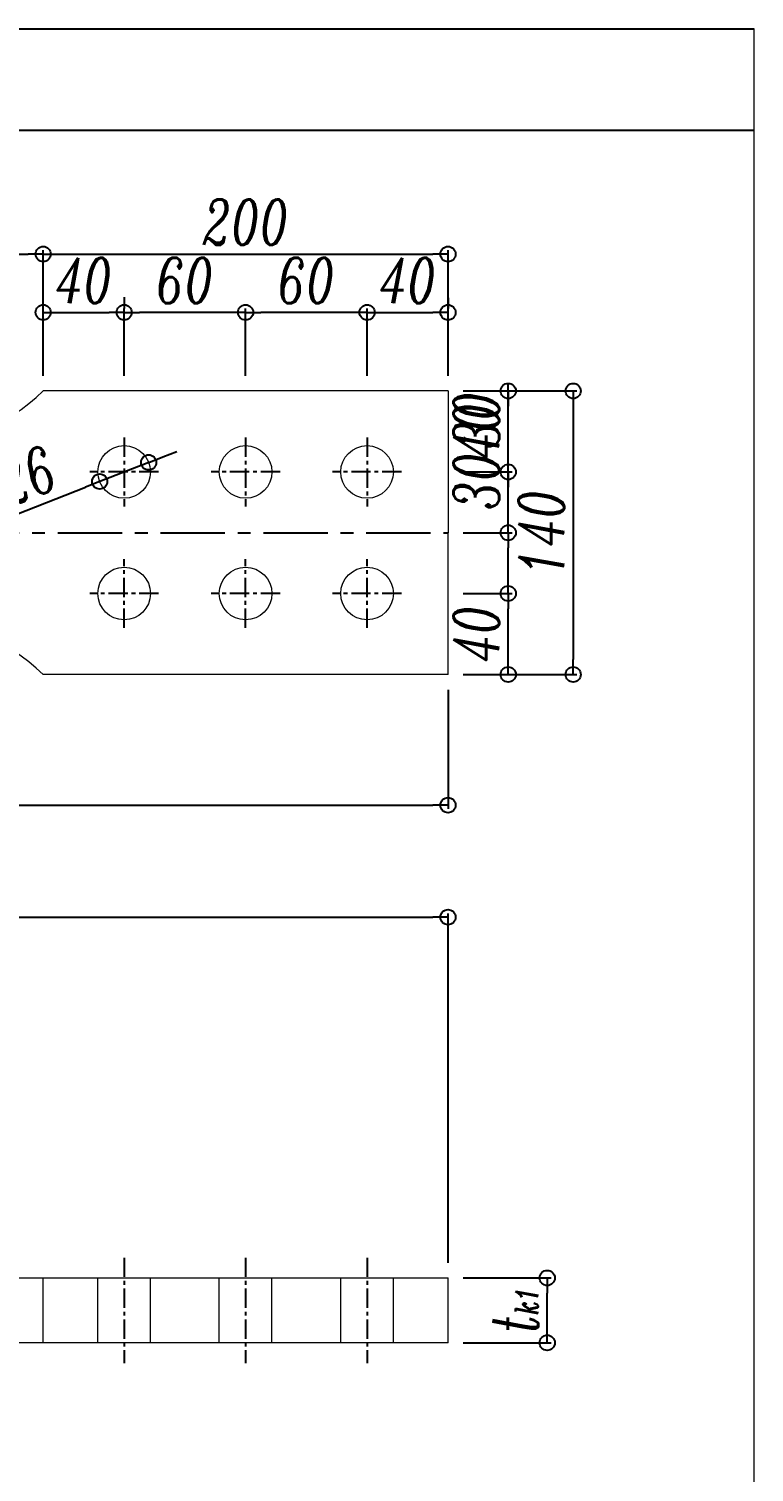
# Model space of a CAD drawing. Header units: millimetres. Extents: x -2880 to 3894, y -2977 to 4857.
# Drawn here: x -1062 to -703, y 3607 to 4320 of the extents above; entities that cross this region are included whole.
import ezdxf

# ---------------------------------------------------------------- set-up
doc = ezdxf.new("R2010")
doc.units = ezdxf.units.MM
doc.header["$MEASUREMENT"] = 0
doc.linetypes.add('CENTER', pattern=[50.8, 31.75, -6.35, 6.35, -6.35])
doc.layers.add('寸法', color=7, linetype='Continuous', lineweight=15)
doc.layers.add('金物', color=5, linetype='Continuous', lineweight=18)
doc.styles.add('DLSTANDARD1', font='italic.shx', dxfattribs={"width": 0.7, "bigfont": 'extfont.shx'})
doc.dimstyles.new('一般寸法', dxfattribs={"dimscale": 1.5, "dimtxt": 15, "dimasz": 5, "dimexe": 1.25, "dimexo": 5, "dimgap": 3, "dimtad": 1, "dimtxsty": 'DLSTANDARD1', "dimblk": 'ORIGIN', "dimcen": 0, "dimclrd": 256, "dimclre": 256, "dimclrt": 256, "dimadec": 0, "dimazin": 0, "dimtfac": 1, "dimtmove": 0, "dimatfit": 3, "dimfxl": 0, "dimarcsym": 0})

# ---------------------------------------------------------------- blocks, each defined once
blk = doc.blocks.new('_Origin')
at = {"color": 0, "linetype": 'ByBlock', "lineweight": -2}
blk.add_line((0, 0), (-1, 0), dxfattribs=at)
blk.add_circle((0, 0), 0.5, dxfattribs=at)
blk = doc.blocks.new('*D253')
at = {"layer": 'Defpoints', "color": 0}
for p in [(-1014.43, 4179.67), (-1014.43, 4140.9), (-954.43, 4140.9)]:
    blk.add_point(p, dxfattribs=at)
at = {"layer": '寸法', "lineweight": -2}
for p, q in [((-1014.43, 4148.4), (-1014.43, 4181.54)), ((-961.93, 4179.67), (-1006.93, 4179.67)), ((-954.43, 4148.4), (-954.43, 4181.54))]:
    blk.add_line(p, q, dxfattribs=at)
at = {"layer": '寸法', "lineweight": -2, "xscale": 7.5, "yscale": 7.5, "zscale": 7.5, "rotation": 180}
blk.add_blockref('_Origin', (-1014.43, 4179.67), dxfattribs=at)
at = {"layer": '寸法', "lineweight": -2, "xscale": 7.5, "yscale": 7.5, "zscale": 7.5}
blk.add_blockref('_Origin', (-954.43, 4179.67), dxfattribs=at)
at = {"layer": '寸法', "insert": (-984.43, 4195.42), "char_height": 22.5, "attachment_point": 5, "style": 'DLSTANDARD1'}
blk.add_mtext('60', dxfattribs=at)
blk = doc.blocks.new('*D254')
at = {"layer": 'Defpoints', "color": 0}
for p in [(-954.43, 4179.67), (-954.43, 4140.9), (-894.43, 4140.9)]:
    blk.add_point(p, dxfattribs=at)
at = {"layer": '寸法', "lineweight": -2}
for p, q in [((-954.43, 4148.4), (-954.43, 4181.54)), ((-901.93, 4179.67), (-946.93, 4179.67)), ((-894.43, 4148.4), (-894.43, 4181.54))]:
    blk.add_line(p, q, dxfattribs=at)
at = {"layer": '寸法', "lineweight": -2, "xscale": 7.5, "yscale": 7.5, "zscale": 7.5, "rotation": 180}
blk.add_blockref('_Origin', (-954.43, 4179.67), dxfattribs=at)
at = {"layer": '寸法', "lineweight": -2, "xscale": 7.5, "yscale": 7.5, "zscale": 7.5}
blk.add_blockref('_Origin', (-894.43, 4179.67), dxfattribs=at)
at = {"layer": '寸法', "insert": (-924.43, 4195.42), "char_height": 22.5, "attachment_point": 5, "style": 'DLSTANDARD1'}
blk.add_mtext('60', dxfattribs=at)
blk = doc.blocks.new('*D255')
at = {"layer": 'Defpoints', "color": 0}
for p in [(-854.43, 4179.67), (-854.43, 4179.4), (-894.43, 4140.9)]:
    blk.add_point(p, dxfattribs=at)
at = {"layer": '寸法', "lineweight": -2}
for p, q in [((-854.43, 4186.9), (-854.43, 4181.54)), ((-894.43, 4148.4), (-894.43, 4181.54)), ((-886.93, 4179.67), (-861.93, 4179.67))]:
    blk.add_line(p, q, dxfattribs=at)
at = {"layer": '寸法', "lineweight": -2, "xscale": 7.5, "yscale": 7.5, "zscale": 7.5, "rotation": 180}
blk.add_blockref('_Origin', (-894.43, 4179.67), dxfattribs=at)
at = {"layer": '寸法', "lineweight": -2, "xscale": 7.5, "yscale": 7.5, "zscale": 7.5}
blk.add_blockref('_Origin', (-854.43, 4179.67), dxfattribs=at)
at = {"layer": '寸法', "insert": (-874.43, 4195.42), "char_height": 22.5, "attachment_point": 5, "style": 'DLSTANDARD1'}
blk.add_mtext('40', dxfattribs=at)
blk = doc.blocks.new('*D552')
at = {"layer": 'Defpoints', "color": 0}
for p in [(-854.43, 4208.47), (-1054.43, 4140.9), (-854.43, 4140.9)]:
    blk.add_point(p, dxfattribs=at)
at = {"layer": '寸法', "lineweight": -2}
for p, q in [((-1054.43, 4148.4), (-1054.43, 4210.34)), ((-1046.93, 4208.47), (-861.93, 4208.47)), ((-854.43, 4148.4), (-854.43, 4210.34))]:
    blk.add_line(p, q, dxfattribs=at)
at = {"layer": '寸法', "lineweight": -2, "xscale": 7.5, "yscale": 7.5, "zscale": 7.5, "rotation": 180}
blk.add_blockref('_Origin', (-1054.43, 4208.47), dxfattribs=at)
at = {"layer": '寸法', "lineweight": -2, "xscale": 7.5, "yscale": 7.5, "zscale": 7.5}
blk.add_blockref('_Origin', (-854.43, 4208.47), dxfattribs=at)
at = {"layer": '寸法', "insert": (-954.43, 4224.22), "char_height": 22.5, "attachment_point": 5, "style": 'DLSTANDARD1'}
blk.add_mtext('200', dxfattribs=at)
blk = doc.blocks.new('*D256')
at = {"layer": 'Defpoints', "color": 0}
for p in [(-1054.43, 4208.47), (-1054.43, 4140.9), (-1122.43, 4115.9)]:
    blk.add_point(p, dxfattribs=at)
at = {"layer": '寸法', "lineweight": -2}
for p, q in [((-1122.43, 4123.4), (-1122.43, 4210.34)), ((-1114.93, 4208.47), (-1061.93, 4208.47)), ((-1054.43, 4148.4), (-1054.43, 4210.34))]:
    blk.add_line(p, q, dxfattribs=at)
at = {"layer": '寸法', "lineweight": -2, "xscale": 7.5, "yscale": 7.5, "zscale": 7.5, "rotation": 180}
blk.add_blockref('_Origin', (-1122.43, 4208.47), dxfattribs=at)
at = {"layer": '寸法', "lineweight": -2, "xscale": 7.5, "yscale": 7.5, "zscale": 7.5}
blk.add_blockref('_Origin', (-1054.43, 4208.47), dxfattribs=at)
at = {"layer": '寸法', "insert": (-1088.43, 4224.22), "char_height": 22.5, "attachment_point": 5, "style": 'DLSTANDARD1'}
blk.add_mtext('68', dxfattribs=at)
blk = doc.blocks.new('*D257')
at = {"layer": 'Defpoints', "color": 0}
for p in [(-854.43, 4040.9), (-824.66, 4040.9), (-854.43, 4000.9)]:
    blk.add_point(p, dxfattribs=at)
at = {"layer": '寸法', "lineweight": -2}
for p, q in [((-846.93, 4040.9), (-822.78, 4040.9)), ((-824.66, 4008.4), (-824.66, 4033.4)), ((-846.93, 4000.9), (-822.78, 4000.9))]:
    blk.add_line(p, q, dxfattribs=at)
at = {"layer": '寸法', "lineweight": -2, "xscale": 7.5, "yscale": 7.5, "zscale": 7.5}
for p, rotation in [((-824.66, 4040.9), 90), ((-824.66, 4000.9), 270)]:
    blk.add_blockref('_Origin', p, dxfattribs=dict(at, rotation=rotation))
at = {"layer": '寸法', "insert": (-840.41, 4020.9), "char_height": 22.5, "attachment_point": 5, "rotation": 90, "style": 'DLSTANDARD1'}
blk.add_mtext('40', dxfattribs=at)
blk = doc.blocks.new('*D258')
at = {"layer": 'Defpoints', "color": 0}
for p in [(-854.43, 4100.9), (-824.66, 4100.9), (-854.43, 4070.9)]:
    blk.add_point(p, dxfattribs=at)
at = {"layer": '寸法', "lineweight": -2}
for p, q in [((-824.66, 4100.9), (-824.66, 4144.47)), ((-846.93, 4100.9), (-822.78, 4100.9)), ((-824.66, 4078.4), (-824.66, 4093.4)), ((-846.93, 4070.9), (-822.78, 4070.9))]:
    blk.add_line(p, q, dxfattribs=at)
at = {"layer": '寸法', "lineweight": -2, "xscale": 7.5, "yscale": 7.5, "zscale": 7.5}
for p, rotation in [((-824.66, 4100.9), 90), ((-824.66, 4070.9), 270)]:
    blk.add_blockref('_Origin', p, dxfattribs=dict(at, rotation=rotation))
at = {"layer": '寸法', "insert": (-840.41, 4126.43), "char_height": 22.5, "attachment_point": 5, "rotation": 90, "style": 'DLSTANDARD1'}
blk.add_mtext('30', dxfattribs=at)
blk = doc.blocks.new('*D553')
at = {"layer": 'Defpoints', "color": 0}
for p in [(-854.43, 4140.9), (-824.66, 4140.9), (-854.43, 4100.9)]:
    blk.add_point(p, dxfattribs=at)
at = {"layer": '寸法', "lineweight": -2}
for p, q in [((-846.93, 4140.9), (-822.78, 4140.9)), ((-824.66, 4108.4), (-824.66, 4133.4)), ((-846.93, 4100.9), (-822.78, 4100.9))]:
    blk.add_line(p, q, dxfattribs=at)
at = {"layer": '寸法', "lineweight": -2, "xscale": 7.5, "yscale": 7.5, "zscale": 7.5}
for p, rotation in [((-824.66, 4140.9), 90), ((-824.66, 4100.9), 270)]:
    blk.add_blockref('_Origin', p, dxfattribs=dict(at, rotation=rotation))
at = {"layer": '寸法', "insert": (-840.41, 4120.9), "char_height": 22.5, "attachment_point": 5, "rotation": 90, "style": 'DLSTANDARD1'}
blk.add_mtext('40', dxfattribs=at)
blk = doc.blocks.new('*D259')
at = {"layer": 'Defpoints', "color": 0}
for p in [(-854.43, 4140.9), (-854.43, 4000.9), (-792.58, 4000.9)]:
    blk.add_point(p, dxfattribs=at)
at = {"layer": '寸法', "lineweight": -2}
for p, q in [((-846.93, 4140.9), (-790.71, 4140.9)), ((-792.58, 4133.4), (-792.58, 4008.4)), ((-846.93, 4000.9), (-790.71, 4000.9))]:
    blk.add_line(p, q, dxfattribs=at)
at = {"layer": '寸法', "lineweight": -2, "xscale": 7.5, "yscale": 7.5, "zscale": 7.5}
for p, rotation in [((-792.58, 4140.9), 90), ((-792.58, 4000.9), 270)]:
    blk.add_blockref('_Origin', p, dxfattribs=dict(at, rotation=rotation))
at = {"layer": '寸法', "insert": (-808.33, 4070.9), "char_height": 22.5, "attachment_point": 5, "rotation": 90, "style": 'DLSTANDARD1'}
blk.add_mtext('140', dxfattribs=at)
blk = doc.blocks.new('*D260')
at = {"layer": 'Defpoints', "color": 0}
for p in [(-854.43, 4070.9), (-824.66, 4070.9), (-854.43, 4040.9)]:
    blk.add_point(p, dxfattribs=at)
at = {"layer": '寸法', "lineweight": -2}
for p, q in [((-824.66, 4070.9), (-824.66, 4114.47)), ((-846.93, 4070.9), (-822.78, 4070.9)), ((-824.66, 4048.4), (-824.66, 4063.4)), ((-846.93, 4040.9), (-822.78, 4040.9))]:
    blk.add_line(p, q, dxfattribs=at)
at = {"layer": '寸法', "lineweight": -2, "xscale": 7.5, "yscale": 7.5, "zscale": 7.5}
for p, rotation in [((-824.66, 4070.9), 90), ((-824.66, 4040.9), 270)]:
    blk.add_blockref('_Origin', p, dxfattribs=dict(at, rotation=rotation))
at = {"layer": '寸法', "insert": (-840.41, 4096.43), "char_height": 22.5, "attachment_point": 5, "rotation": 90, "style": 'DLSTANDARD1'}
blk.add_mtext('30', dxfattribs=at)
blk = doc.blocks.new('*D560')
at = {"layer": 'Defpoints', "color": 0}
for p in [(-1002.32, 4105.63), (-1026.54, 4096.17)]:
    blk.add_point(p, dxfattribs=at)
at = {"layer": '寸法', "lineweight": -2}
for p, q in [((-995.33, 4108.35), (-988.35, 4111.08)), ((-1002.32, 4105.63), (-1026.54, 4096.17)), ((-1085.99, 4072.96), (-1033.53, 4093.44))]:
    blk.add_line(p, q, dxfattribs=at)
at = {"layer": '寸法', "lineweight": -2, "xscale": 7.5, "yscale": 7.5, "zscale": 7.5}
for p, rotation in [((-1002.32, 4105.63), 201.3237675264301), ((-1026.54, 4096.17), 21.32376752643006)]:
    blk.add_blockref('_Origin', p, dxfattribs=dict(at, rotation=rotation))
at = {"layer": '寸法', "insert": (-1068.98, 4096.51), "char_height": 22.5, "attachment_point": 5, "rotation": 21.32377, "style": 'DLSTANDARD1'}
blk.add_mtext('%%c26', dxfattribs=at)
blk = doc.blocks.new('*D261')
at = {"layer": 'Defpoints', "color": 0}
for p in [(-1014.43, 4179.67), (-1014.43, 4179.67), (-1054.43, 4147.65)]:
    blk.add_point(p, dxfattribs=at)
at = {"layer": '寸法', "lineweight": -2}
for p, q in [((-1014.43, 4187.17), (-1014.43, 4181.54)), ((-1054.43, 4155.15), (-1054.43, 4181.54)), ((-1046.93, 4179.67), (-1021.93, 4179.67))]:
    blk.add_line(p, q, dxfattribs=at)
at = {"layer": '寸法', "lineweight": -2, "xscale": 7.5, "yscale": 7.5, "zscale": 7.5, "rotation": 180}
blk.add_blockref('_Origin', (-1054.43, 4179.67), dxfattribs=at)
at = {"layer": '寸法', "lineweight": -2, "xscale": 7.5, "yscale": 7.5, "zscale": 7.5}
blk.add_blockref('_Origin', (-1014.43, 4179.67), dxfattribs=at)
at = {"layer": '寸法', "insert": (-1034.43, 4195.42), "char_height": 22.5, "attachment_point": 5, "style": 'DLSTANDARD1'}
blk.add_mtext('40', dxfattribs=at)
blk = doc.blocks.new('*D563')
at = {"layer": 'Defpoints', "color": 0}
for p in [(-854.43, 3881.11), (-1504.43, 3771.04), (-854.43, 3703.04)]:
    blk.add_point(p, dxfattribs=at)
at = {"layer": '寸法', "linetype": 'ByBlock', "lineweight": -2}
for p, q in [((-1504.43, 3778.54), (-1504.43, 3882.98)), ((-854.43, 3710.54), (-854.43, 3882.98)), ((-1496.93, 3881.11), (-861.93, 3881.11))]:
    blk.add_line(p, q, dxfattribs=at)
at = {"layer": '寸法', "lineweight": -2, "xscale": 7.5, "yscale": 7.5, "zscale": 7.5, "rotation": 180}
blk.add_blockref('_Origin', (-1504.43, 3881.11), dxfattribs=at)
at = {"layer": '寸法', "lineweight": -2, "xscale": 7.5, "yscale": 7.5, "zscale": 7.5}
blk.add_blockref('_Origin', (-854.43, 3881.11), dxfattribs=at)
at = {"layer": '寸法', "insert": (-1179.43, 3896.86), "char_height": 22.5, "attachment_point": 5, "style": 'DLSTANDARD1'}
blk.add_mtext('650', dxfattribs=at)
blk = doc.blocks.new('*D572')
at = {"layer": 'Defpoints', "color": 0}
for p in [(-854.43, 3703.04), (-805.39, 3703.04), (-854.43, 3671.04)]:
    blk.add_point(p, dxfattribs=at)
at = {"layer": '寸法', "lineweight": -2}
for p, q in [((-846.93, 3703.04), (-803.51, 3703.04)), ((-805.39, 3678.54), (-805.39, 3695.54)), ((-846.93, 3671.04), (-803.51, 3671.04))]:
    blk.add_line(p, q, dxfattribs=at)
at = {"layer": '寸法', "lineweight": -2, "xscale": 7.5, "yscale": 7.5, "zscale": 7.5}
for p, rotation in [((-805.39, 3703.04), 90), ((-805.39, 3671.04), 270)]:
    blk.add_blockref('_Origin', p, dxfattribs=dict(at, rotation=rotation))
at = {"layer": '寸法', "insert": (-821.14, 3687.04), "char_height": 22.5, "attachment_point": 5, "rotation": 90, "style": 'DLSTANDARD1'}
blk.add_mtext('t{\\H0.5x;k1}', dxfattribs=at)
blk = doc.blocks.new('*D285')
at = {"layer": 'Defpoints', "color": 0}
for p in [(-1014.43, 4179.67), (-1014.43, 4140.9), (-954.43, 4140.9)]:
    blk.add_point(p, dxfattribs=at)
at = {"layer": '寸法', "lineweight": -2}
for p, q in [((-1014.43, 4148.4), (-1014.43, 4181.54)), ((-961.93, 4179.67), (-1006.93, 4179.67)), ((-954.43, 4148.4), (-954.43, 4181.54))]:
    blk.add_line(p, q, dxfattribs=at)
at = {"layer": '寸法', "lineweight": -2, "xscale": 7.5, "yscale": 7.5, "zscale": 7.5, "rotation": 180}
blk.add_blockref('_Origin', (-1014.43, 4179.67), dxfattribs=at)
at = {"layer": '寸法', "lineweight": -2, "xscale": 7.5, "yscale": 7.5, "zscale": 7.5}
blk.add_blockref('_Origin', (-954.43, 4179.67), dxfattribs=at)
at = {"layer": '寸法', "insert": (-984.43, 4195.42), "char_height": 22.5, "attachment_point": 5, "style": 'DLSTANDARD1'}
blk.add_mtext('60', dxfattribs=at)
blk = doc.blocks.new('*D286')
at = {"layer": 'Defpoints', "color": 0}
for p in [(-954.43, 4179.67), (-954.43, 4140.9), (-894.43, 4140.9)]:
    blk.add_point(p, dxfattribs=at)
at = {"layer": '寸法', "lineweight": -2}
for p, q in [((-954.43, 4148.4), (-954.43, 4181.54)), ((-901.93, 4179.67), (-946.93, 4179.67)), ((-894.43, 4148.4), (-894.43, 4181.54))]:
    blk.add_line(p, q, dxfattribs=at)
at = {"layer": '寸法', "lineweight": -2, "xscale": 7.5, "yscale": 7.5, "zscale": 7.5, "rotation": 180}
blk.add_blockref('_Origin', (-954.43, 4179.67), dxfattribs=at)
at = {"layer": '寸法', "lineweight": -2, "xscale": 7.5, "yscale": 7.5, "zscale": 7.5}
blk.add_blockref('_Origin', (-894.43, 4179.67), dxfattribs=at)
at = {"layer": '寸法', "insert": (-924.43, 4195.42), "char_height": 22.5, "attachment_point": 5, "style": 'DLSTANDARD1'}
blk.add_mtext('60', dxfattribs=at)
blk = doc.blocks.new('*D287')
at = {"layer": 'Defpoints', "color": 0}
for p in [(-854.43, 4179.67), (-854.43, 4179.4), (-894.43, 4140.9)]:
    blk.add_point(p, dxfattribs=at)
at = {"layer": '寸法', "lineweight": -2}
for p, q in [((-854.43, 4186.9), (-854.43, 4181.54)), ((-894.43, 4148.4), (-894.43, 4181.54)), ((-886.93, 4179.67), (-861.93, 4179.67))]:
    blk.add_line(p, q, dxfattribs=at)
at = {"layer": '寸法', "lineweight": -2, "xscale": 7.5, "yscale": 7.5, "zscale": 7.5, "rotation": 180}
blk.add_blockref('_Origin', (-894.43, 4179.67), dxfattribs=at)
at = {"layer": '寸法', "lineweight": -2, "xscale": 7.5, "yscale": 7.5, "zscale": 7.5}
blk.add_blockref('_Origin', (-854.43, 4179.67), dxfattribs=at)
at = {"layer": '寸法', "insert": (-874.43, 4195.42), "char_height": 22.5, "attachment_point": 5, "style": 'DLSTANDARD1'}
blk.add_mtext('40', dxfattribs=at)
blk = doc.blocks.new('*D573')
at = {"layer": 'Defpoints', "color": 0}
for p in [(-854.43, 4208.47), (-1054.43, 4140.9), (-854.43, 4140.9)]:
    blk.add_point(p, dxfattribs=at)
at = {"layer": '寸法', "lineweight": -2}
for p, q in [((-1054.43, 4148.4), (-1054.43, 4210.34)), ((-1046.93, 4208.47), (-861.93, 4208.47)), ((-854.43, 4148.4), (-854.43, 4210.34))]:
    blk.add_line(p, q, dxfattribs=at)
at = {"layer": '寸法', "lineweight": -2, "xscale": 7.5, "yscale": 7.5, "zscale": 7.5, "rotation": 180}
blk.add_blockref('_Origin', (-1054.43, 4208.47), dxfattribs=at)
at = {"layer": '寸法', "lineweight": -2, "xscale": 7.5, "yscale": 7.5, "zscale": 7.5}
blk.add_blockref('_Origin', (-854.43, 4208.47), dxfattribs=at)
at = {"layer": '寸法', "insert": (-954.43, 4224.22), "char_height": 22.5, "attachment_point": 5, "style": 'DLSTANDARD1'}
blk.add_mtext('200', dxfattribs=at)
blk = doc.blocks.new('*D288')
at = {"layer": 'Defpoints', "color": 0}
for p in [(-1054.43, 4208.47), (-1054.43, 4140.9), (-1122.43, 4115.9)]:
    blk.add_point(p, dxfattribs=at)
at = {"layer": '寸法', "lineweight": -2}
for p, q in [((-1122.43, 4123.4), (-1122.43, 4210.34)), ((-1114.93, 4208.47), (-1061.93, 4208.47)), ((-1054.43, 4148.4), (-1054.43, 4210.34))]:
    blk.add_line(p, q, dxfattribs=at)
at = {"layer": '寸法', "lineweight": -2, "xscale": 7.5, "yscale": 7.5, "zscale": 7.5, "rotation": 180}
blk.add_blockref('_Origin', (-1122.43, 4208.47), dxfattribs=at)
at = {"layer": '寸法', "lineweight": -2, "xscale": 7.5, "yscale": 7.5, "zscale": 7.5}
blk.add_blockref('_Origin', (-1054.43, 4208.47), dxfattribs=at)
at = {"layer": '寸法', "insert": (-1088.43, 4224.22), "char_height": 22.5, "attachment_point": 5, "style": 'DLSTANDARD1'}
blk.add_mtext('68', dxfattribs=at)
blk = doc.blocks.new('*D289')
at = {"layer": 'Defpoints', "color": 0}
for p in [(-854.43, 4040.9), (-824.66, 4040.9), (-854.43, 4000.9)]:
    blk.add_point(p, dxfattribs=at)
at = {"layer": '寸法', "lineweight": -2}
for p, q in [((-846.93, 4040.9), (-822.78, 4040.9)), ((-824.66, 4008.4), (-824.66, 4033.4)), ((-846.93, 4000.9), (-822.78, 4000.9))]:
    blk.add_line(p, q, dxfattribs=at)
at = {"layer": '寸法', "lineweight": -2, "xscale": 7.5, "yscale": 7.5, "zscale": 7.5}
for p, rotation in [((-824.66, 4040.9), 90), ((-824.66, 4000.9), 270)]:
    blk.add_blockref('_Origin', p, dxfattribs=dict(at, rotation=rotation))
at = {"layer": '寸法', "insert": (-840.41, 4020.9), "char_height": 22.5, "attachment_point": 5, "rotation": 90, "style": 'DLSTANDARD1'}
blk.add_mtext('40', dxfattribs=at)
blk = doc.blocks.new('*D290')
at = {"layer": 'Defpoints', "color": 0}
for p in [(-854.43, 4100.9), (-824.66, 4100.9), (-854.43, 4070.9)]:
    blk.add_point(p, dxfattribs=at)
at = {"layer": '寸法', "lineweight": -2}
for p, q in [((-824.66, 4100.9), (-824.66, 4144.47)), ((-846.93, 4100.9), (-822.78, 4100.9)), ((-824.66, 4078.4), (-824.66, 4093.4)), ((-846.93, 4070.9), (-822.78, 4070.9))]:
    blk.add_line(p, q, dxfattribs=at)
at = {"layer": '寸法', "lineweight": -2, "xscale": 7.5, "yscale": 7.5, "zscale": 7.5}
for p, rotation in [((-824.66, 4100.9), 90), ((-824.66, 4070.9), 270)]:
    blk.add_blockref('_Origin', p, dxfattribs=dict(at, rotation=rotation))
at = {"layer": '寸法', "insert": (-840.41, 4126.43), "char_height": 22.5, "attachment_point": 5, "rotation": 90, "style": 'DLSTANDARD1'}
blk.add_mtext('30', dxfattribs=at)
blk = doc.blocks.new('*D574')
at = {"layer": 'Defpoints', "color": 0}
for p in [(-854.43, 4140.9), (-824.66, 4140.9), (-854.43, 4100.9)]:
    blk.add_point(p, dxfattribs=at)
at = {"layer": '寸法', "lineweight": -2}
for p, q in [((-846.93, 4140.9), (-822.78, 4140.9)), ((-824.66, 4108.4), (-824.66, 4133.4)), ((-846.93, 4100.9), (-822.78, 4100.9))]:
    blk.add_line(p, q, dxfattribs=at)
at = {"layer": '寸法', "lineweight": -2, "xscale": 7.5, "yscale": 7.5, "zscale": 7.5}
for p, rotation in [((-824.66, 4140.9), 90), ((-824.66, 4100.9), 270)]:
    blk.add_blockref('_Origin', p, dxfattribs=dict(at, rotation=rotation))
at = {"layer": '寸法', "insert": (-840.41, 4120.9), "char_height": 22.5, "attachment_point": 5, "rotation": 90, "style": 'DLSTANDARD1'}
blk.add_mtext('40', dxfattribs=at)
blk = doc.blocks.new('*D291')
at = {"layer": 'Defpoints', "color": 0}
for p in [(-854.43, 4140.9), (-854.43, 4000.9), (-792.58, 4000.9)]:
    blk.add_point(p, dxfattribs=at)
at = {"layer": '寸法', "lineweight": -2}
for p, q in [((-846.93, 4140.9), (-790.71, 4140.9)), ((-792.58, 4133.4), (-792.58, 4008.4)), ((-846.93, 4000.9), (-790.71, 4000.9))]:
    blk.add_line(p, q, dxfattribs=at)
at = {"layer": '寸法', "lineweight": -2, "xscale": 7.5, "yscale": 7.5, "zscale": 7.5}
for p, rotation in [((-792.58, 4140.9), 90), ((-792.58, 4000.9), 270)]:
    blk.add_blockref('_Origin', p, dxfattribs=dict(at, rotation=rotation))
at = {"layer": '寸法', "insert": (-808.33, 4070.9), "char_height": 22.5, "attachment_point": 5, "rotation": 90, "style": 'DLSTANDARD1'}
blk.add_mtext('140', dxfattribs=at)
blk = doc.blocks.new('*D292')
at = {"layer": 'Defpoints', "color": 0}
for p in [(-854.43, 4070.9), (-824.66, 4070.9), (-854.43, 4040.9)]:
    blk.add_point(p, dxfattribs=at)
at = {"layer": '寸法', "lineweight": -2}
for p, q in [((-824.66, 4070.9), (-824.66, 4114.47)), ((-846.93, 4070.9), (-822.78, 4070.9)), ((-824.66, 4048.4), (-824.66, 4063.4)), ((-846.93, 4040.9), (-822.78, 4040.9))]:
    blk.add_line(p, q, dxfattribs=at)
at = {"layer": '寸法', "lineweight": -2, "xscale": 7.5, "yscale": 7.5, "zscale": 7.5}
for p, rotation in [((-824.66, 4070.9), 90), ((-824.66, 4040.9), 270)]:
    blk.add_blockref('_Origin', p, dxfattribs=dict(at, rotation=rotation))
at = {"layer": '寸法', "insert": (-840.41, 4096.43), "char_height": 22.5, "attachment_point": 5, "rotation": 90, "style": 'DLSTANDARD1'}
blk.add_mtext('30', dxfattribs=at)
blk = doc.blocks.new('*D581')
at = {"layer": 'Defpoints', "color": 0}
for p in [(-1002.32, 4105.63), (-1026.54, 4096.17)]:
    blk.add_point(p, dxfattribs=at)
at = {"layer": '寸法', "lineweight": -2}
for p, q in [((-995.33, 4108.35), (-988.35, 4111.08)), ((-1002.32, 4105.63), (-1026.54, 4096.17)), ((-1085.99, 4072.96), (-1033.53, 4093.44))]:
    blk.add_line(p, q, dxfattribs=at)
at = {"layer": '寸法', "lineweight": -2, "xscale": 7.5, "yscale": 7.5, "zscale": 7.5}
for p, rotation in [((-1002.32, 4105.63), 201.3237675264061), ((-1026.54, 4096.17), 21.32376752640611)]:
    blk.add_blockref('_Origin', p, dxfattribs=dict(at, rotation=rotation))
at = {"layer": '寸法', "insert": (-1068.98, 4096.51), "char_height": 22.5, "attachment_point": 5, "rotation": 21.32377, "style": 'DLSTANDARD1'}
blk.add_mtext('%%c26', dxfattribs=at)
blk = doc.blocks.new('*D293')
at = {"layer": 'Defpoints', "color": 0}
for p in [(-1014.43, 4179.67), (-1014.43, 4179.67), (-1054.43, 4147.65)]:
    blk.add_point(p, dxfattribs=at)
at = {"layer": '寸法', "lineweight": -2}
for p, q in [((-1014.43, 4187.17), (-1014.43, 4181.54)), ((-1054.43, 4155.15), (-1054.43, 4181.54)), ((-1046.93, 4179.67), (-1021.93, 4179.67))]:
    blk.add_line(p, q, dxfattribs=at)
at = {"layer": '寸法', "lineweight": -2, "xscale": 7.5, "yscale": 7.5, "zscale": 7.5, "rotation": 180}
blk.add_blockref('_Origin', (-1054.43, 4179.67), dxfattribs=at)
at = {"layer": '寸法', "lineweight": -2, "xscale": 7.5, "yscale": 7.5, "zscale": 7.5}
blk.add_blockref('_Origin', (-1014.43, 4179.67), dxfattribs=at)
at = {"layer": '寸法', "insert": (-1034.43, 4195.42), "char_height": 22.5, "attachment_point": 5, "style": 'DLSTANDARD1'}
blk.add_mtext('40', dxfattribs=at)
blk = doc.blocks.new('*D584')
at = {"layer": 'Defpoints', "color": 0}
for p in [(-1504.43, 4008.9), (-854.43, 4000.9), (-854.43, 3936.4)]:
    blk.add_point(p, dxfattribs=at)
at = {"layer": '寸法', "linetype": 'ByBlock', "lineweight": -2}
for p, q in [((-1504.43, 4001.4), (-1504.43, 3934.53)), ((-854.43, 3993.4), (-854.43, 3934.53)), ((-1496.93, 3936.4), (-861.93, 3936.4))]:
    blk.add_line(p, q, dxfattribs=at)
at = {"layer": '寸法', "lineweight": -2, "xscale": 7.5, "yscale": 7.5, "zscale": 7.5, "rotation": 180}
blk.add_blockref('_Origin', (-1504.43, 3936.4), dxfattribs=at)
at = {"layer": '寸法', "lineweight": -2, "xscale": 7.5, "yscale": 7.5, "zscale": 7.5}
blk.add_blockref('_Origin', (-854.43, 3936.4), dxfattribs=at)
at = {"layer": '寸法', "insert": (-1179.43, 3952.15), "char_height": 22.5, "attachment_point": 5, "style": 'DLSTANDARD1'}
blk.add_mtext('650', dxfattribs=at)
blk = doc.blocks.new('*D585')
at = {"layer": 'Defpoints', "color": 0}
for p in [(-854.43, 3881.11), (-1504.43, 3771.04), (-854.43, 3703.04)]:
    blk.add_point(p, dxfattribs=at)
at = {"layer": '寸法', "linetype": 'ByBlock', "lineweight": -2}
for p, q in [((-1504.43, 3778.54), (-1504.43, 3882.98)), ((-854.43, 3710.54), (-854.43, 3882.98)), ((-1496.93, 3881.11), (-861.93, 3881.11))]:
    blk.add_line(p, q, dxfattribs=at)
at = {"layer": '寸法', "lineweight": -2, "xscale": 7.5, "yscale": 7.5, "zscale": 7.5, "rotation": 180}
blk.add_blockref('_Origin', (-1504.43, 3881.11), dxfattribs=at)
at = {"layer": '寸法', "lineweight": -2, "xscale": 7.5, "yscale": 7.5, "zscale": 7.5}
blk.add_blockref('_Origin', (-854.43, 3881.11), dxfattribs=at)
at = {"layer": '寸法', "insert": (-1179.43, 3896.86), "char_height": 22.5, "attachment_point": 5, "style": 'DLSTANDARD1'}
blk.add_mtext('650', dxfattribs=at)

msp = doc.modelspace()

# ---------------------------------------------------------------- linework, layer by layer
at = {"color": 0, "ltscale": 6}
for p, q in [((-1630.047, 4319.633), (-703.17, 4319.633)), ((-1630.047, 4319.633), (-703.17, 4319.633)), ((-1630.047, 4319.633), (-703.17, 4319.633)), ((-1630.047, 4269.633), (-703.17, 4269.633)), ((-1630.047, 4269.633), (-703.17, 4269.633))]:
    msp.add_line(p, q, dxfattribs=at)
at = {"color": 0, "linetype": 'CENTER', "ltscale": 0.3}
for p, q in [((-1014.43, 4117.898), (-1014.43, 4083.898)), ((-1014.43, 4117.898), (-1014.43, 4083.898)), ((-954.43, 4117.898), (-954.43, 4083.898)), ((-954.43, 4117.898), (-954.43, 4083.898)), ((-894.43, 4117.898), (-894.43, 4083.898)), ((-894.43, 4117.898), (-894.43, 4083.898)), ((-997.43, 4100.898), (-1031.43, 4100.898)), ((-997.43, 4100.898), (-1031.43, 4100.898)), ((-937.43, 4100.898), (-971.43, 4100.898)), ((-937.43, 4100.898), (-971.43, 4100.898)), ((-877.43, 4100.898), (-911.43, 4100.898)), ((-877.43, 4100.898), (-911.43, 4100.898)), ((-1014.43, 4023.898), (-1014.43, 4057.898)), ((-1014.43, 4023.898), (-1014.43, 4057.898)), ((-954.43, 4023.898), (-954.43, 4057.898)), ((-954.43, 4023.898), (-954.43, 4057.898)), ((-894.43, 4023.898), (-894.43, 4057.898)), ((-894.43, 4023.898), (-894.43, 4057.898)), ((-997.43, 4040.898), (-1031.43, 4040.898)), ((-997.43, 4040.898), (-1031.43, 4040.898)), ((-937.43, 4040.898), (-971.43, 4040.898)), ((-937.43, 4040.898), (-971.43, 4040.898)), ((-877.43, 4040.898), (-911.43, 4040.898)), ((-877.43, 4040.898), (-911.43, 4040.898)), ((-1014.43, 3713.045), (-1014.43, 3661.045)), ((-1014.43, 3713.045), (-1014.43, 3661.045)), ((-954.43, 3713.045), (-954.43, 3661.045)), ((-954.43, 3713.045), (-954.43, 3661.045)), ((-894.43, 3713.045), (-894.43, 3661.045)), ((-894.43, 3713.045), (-894.43, 3661.045))]:
    msp.add_line(p, q, dxfattribs=at)
at = {"color": 0, "linetype": 'CENTER'}
msp.add_line((-1504.43, 4070.898), (-854.43, 4070.898), dxfattribs=at)
msp.add_line((-1504.43, 4070.898), (-854.43, 4070.898), dxfattribs=at)
at = {"layer": '寸法', "color": 0}
msp.add_line((-703.17, 3007.359), (-703.17, 4319.633), dxfattribs=at)
msp.add_line((-703.17, 3007.359), (-703.17, 4319.633), dxfattribs=at)
at = {"layer": '金物', "color": 0}
for p, q in [((-854.43, 4140.898), (-1054.43, 4140.898)), ((-854.43, 4140.898), (-1054.43, 4140.898)), ((-854.43, 4140.898), (-854.43, 4070.898)), ((-854.43, 4140.898), (-854.43, 4070.898)), ((-854.43, 4000.898), (-854.43, 4070.898)), ((-854.43, 4000.898), (-854.43, 4070.898)), ((-854.43, 4000.898), (-1054.43, 4000.898)), ((-854.43, 4000.898), (-1054.43, 4000.898)), ((-1504.43, 3703.045), (-854.43, 3703.045)), ((-1504.43, 3703.045), (-854.43, 3703.045)), ((-1054.43, 3671.045), (-1054.43, 3703.045)), ((-1054.43, 3671.045), (-1054.43, 3703.045)), ((-1027.43, 3671.045), (-1027.43, 3703.045)), ((-1027.43, 3671.045), (-1027.43, 3703.045)), ((-1001.43, 3671.045), (-1001.43, 3703.045)), ((-1001.43, 3671.045), (-1001.43, 3703.045)), ((-967.43, 3671.045), (-967.43, 3703.045)), ((-967.43, 3671.045), (-967.43, 3703.045)), ((-941.43, 3671.045), (-941.43, 3703.045)), ((-941.43, 3671.045), (-941.43, 3703.045)), ((-907.43, 3671.045), (-907.43, 3703.045)), ((-907.43, 3671.045), (-907.43, 3703.045)), ((-881.43, 3671.045), (-881.43, 3703.045)), ((-881.43, 3671.045), (-881.43, 3703.045)), ((-854.43, 3671.045), (-854.43, 3703.045)), ((-854.43, 3671.045), (-854.43, 3703.045)), ((-854.43, 3671.045), (-1504.43, 3671.045)), ((-854.43, 3671.045), (-1504.43, 3671.045))]:
    msp.add_line(p, q, dxfattribs=at)
for centre in [(-1014.43, 4100.898), (-1014.43, 4100.898), (-954.43, 4100.898), (-954.43, 4100.898), (-894.43, 4100.898), (-894.43, 4100.898), (-1014.43, 4040.898), (-1014.43, 4040.898), (-954.43, 4040.898), (-954.43, 4040.898), (-894.43, 4040.898), (-894.43, 4040.898)]:
    msp.add_circle(centre, 13, dxfattribs=at)
at = {"layer": '金物', "color": 0, "linetype": 'ByBlock'}
for centre, start, end in [((-1130.22, 4220.622), 274.060941, 313.550946), ((-1130.22, 4220.622), 274.060941, 313.550946), ((-1130.22, 3921.175), 46.449054, 85.939059), ((-1130.22, 3921.175), 46.449054, 85.939059)]:
    msp.add_arc(centre, 110, start, end, dxfattribs=at)

# ---------------------------------------------------------------- dimensions: what is measured, and where the dimension line sits
at = {"layer": '寸法', "color": 0}
for base, p1, p2, picture, middle in [((-1054.43, 4208.466), (-1122.43, 4115.898), (-1054.43, 4140.898), '*D256', (-1088.43, 4224.216)), ((-1054.43, 4208.466), (-1122.43, 4115.898), (-1054.43, 4140.898), '*D288', (-1088.43, 4224.216)), ((-854.43, 4208.466), (-1054.43, 4140.898), (-854.43, 4140.898), '*D552', (-954.43, 4224.216)), ((-854.43, 4208.466), (-1054.43, 4140.898), (-854.43, 4140.898), '*D573', (-954.43, 4224.216)), ((-1014.43, 4179.666), (-1054.43, 4147.648), (-1014.43, 4179.666), '*D261', (-1034.43, 4195.416)), ((-1014.43, 4179.666), (-1054.43, 4147.648), (-1014.43, 4179.666), '*D293', (-1034.43, 4195.416)), ((-1014.43, 4179.666), (-954.43, 4140.898), (-1014.43, 4140.898), '*D253', (-984.43, 4195.416)), ((-1014.43, 4179.666), (-954.43, 4140.898), (-1014.43, 4140.898), '*D285', (-984.43, 4195.416)), ((-954.43, 4179.666), (-894.43, 4140.898), (-954.43, 4140.898), '*D254', (-924.43, 4195.416)), ((-954.43, 4179.666), (-894.43, 4140.898), (-954.43, 4140.898), '*D286', (-924.43, 4195.416)), ((-854.43, 4179.666), (-894.43, 4140.898), (-854.43, 4179.398), '*D255', (-874.43, 4195.416)), ((-854.43, 4179.666), (-894.43, 4140.898), (-854.43, 4179.398), '*D287', (-874.43, 4195.416))]:
    dim = msp.add_linear_dim(base=base, p1=p1, p2=p2, dimstyle='一般寸法', dxfattribs=at)
    dim.commit()
    dim.dimension.update_dxf_attribs({"geometry": picture, "text_midpoint": middle})
for base, p1, p2, angle, picture, middle in [((-824.655, 4140.898), (-854.43, 4100.898), (-854.43, 4140.898), 270, '*D553', (-840.405, 4120.898)), ((-824.655, 4140.898), (-854.43, 4100.898), (-854.43, 4140.898), 270, '*D574', (-840.405, 4120.898)), ((-824.655, 4100.898), (-854.43, 4070.898), (-854.43, 4100.898), 270, '*D258', (-840.405, 4126.434)), ((-824.655, 4100.898), (-854.43, 4070.898), (-854.43, 4100.898), 270, '*D290', (-840.405, 4126.434)), ((-792.583, 4000.898), (-854.43, 4140.898), (-854.43, 4000.898), 90, '*D259', (-808.333, 4070.898)), ((-792.583, 4000.898), (-854.43, 4140.898), (-854.43, 4000.898), 90, '*D291', (-808.333, 4070.898)), ((-824.655, 4070.898), (-854.43, 4040.898), (-854.43, 4070.898), 270, '*D260', (-840.405, 4096.434)), ((-824.655, 4070.898), (-854.43, 4040.898), (-854.43, 4070.898), 270, '*D292', (-840.405, 4096.434)), ((-824.655, 4040.898), (-854.43, 4000.898), (-854.43, 4040.898), 270, '*D257', (-840.405, 4020.898)), ((-824.655, 4040.898), (-854.43, 4000.898), (-854.43, 4040.898), 270, '*D289', (-840.405, 4020.898))]:
    dim = msp.add_linear_dim(base=base, p1=p1, p2=p2, angle=angle, dimstyle='一般寸法', dxfattribs=at)
    dim.commit()
    dim.dimension.update_dxf_attribs({"geometry": picture, "text_midpoint": middle})
for picture in ['*D560', '*D581']:
    dim = msp.add_diameter_dim_2p(p1=(-1002.32, 4105.626), p2=(-1026.54, 4096.171), dimstyle='一般寸法', dxfattribs=at)
    dim.commit()
    dim.dimension.update_dxf_attribs({"geometry": picture, "text_midpoint": (-1068.979, 4096.512)})
at = {"layer": '寸法', "color": 0, "linetype": 'ByBlock'}
for base, p1, p2, picture, middle in [((-854.43, 3936.404), (-1504.43, 4008.898), (-854.43, 4000.898), '*D584', (-1179.43, 3952.154)), ((-854.43, 3881.107), (-1504.43, 3771.045), (-854.43, 3703.045), '*D563', (-1179.43, 3896.857)), ((-854.43, 3881.107), (-1504.43, 3771.045), (-854.43, 3703.045), '*D585', (-1179.43, 3896.857))]:
    dim = msp.add_linear_dim(base=base, p1=p1, p2=p2, dimstyle='一般寸法', dxfattribs=at)
    dim.commit()
    dim.dimension.update_dxf_attribs({"geometry": picture, "text_midpoint": middle})
at = {"layer": '寸法', "color": 0}
dim = msp.add_linear_dim(base=(-805.387, 3703.045), p1=(-854.43, 3671.045), p2=(-854.43, 3703.045), angle=270, text='t{\\H0.5x;k1}', dimstyle='一般寸法', dxfattribs=at)
dim.commit()
dim.dimension.update_dxf_attribs({"geometry": '*D572', "text_midpoint": (-805.387, 3687.045), "dimtype": 160})

doc.saveas('drawing.dxf')
